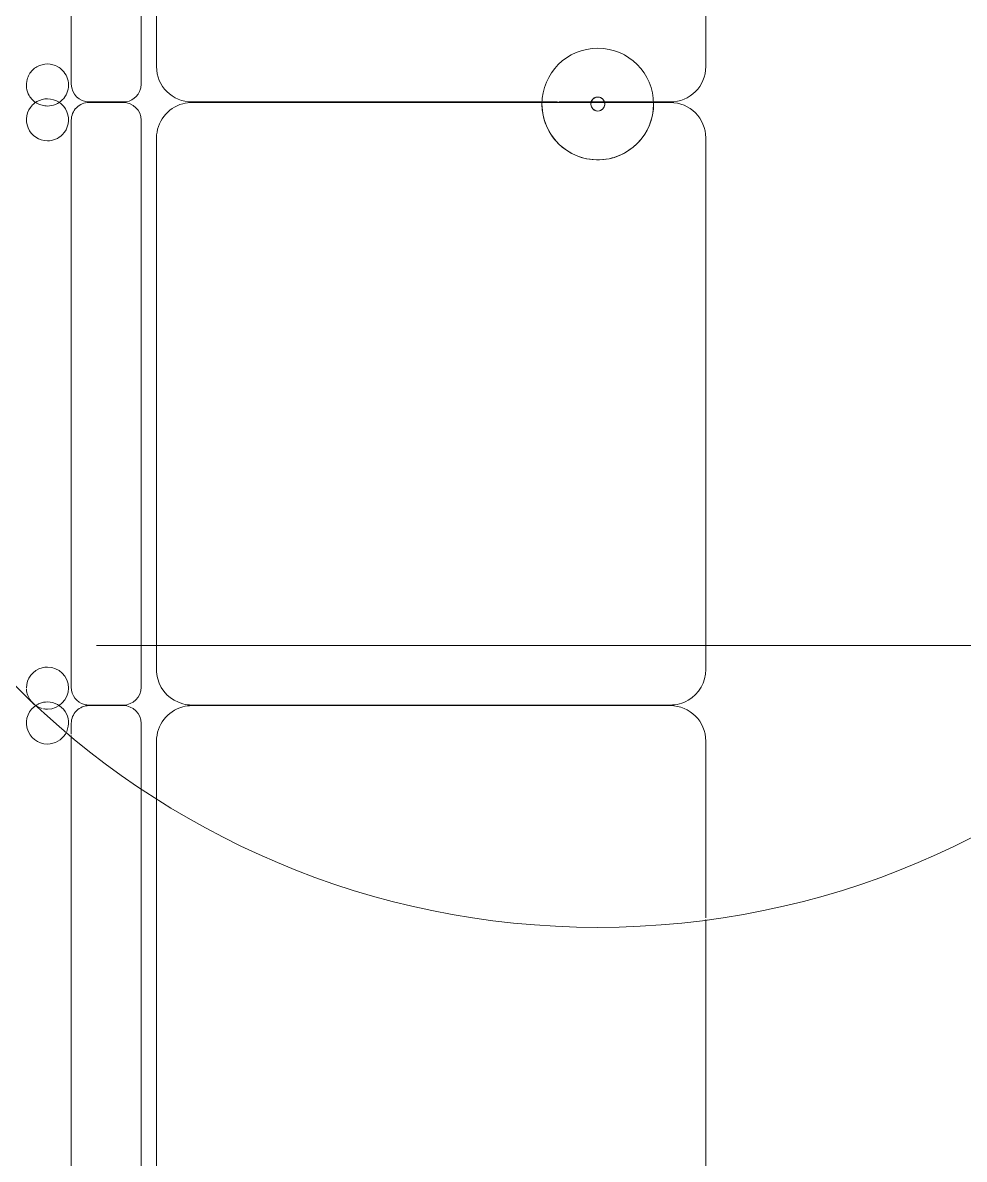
# Model space of a CAD drawing. Header units: millimetres. Extents: x 81609 to 272668, y -8553 to 29000.
# Drawn here: x 105018 to 105693, y 16632 to 17446 of the extents above; entities that cross this region are included whole.
import ezdxf

# ---------------------------------------------------------------- set-up
doc = ezdxf.new("R2010")
doc.units = ezdxf.units.MM
doc.linetypes.add('Осевая', pattern=[3175, 635, -476.25, 1587.5, -476.25])
doc.layers.add('I-FURN-1', color=7, linetype='Continuous', lineweight=9, true_color=0xf0f0f0)
doc.layers.add('Оси-2', color=7, linetype='Осевая', lineweight=9)

# ---------------------------------------------------------------- blocks, each defined once
blk = doc.blocks.new('Стул Breuer - 1_188-V114-План размещения напольных электротехнических лючков и розеток 2 этажа в осях 23-33')
at = {"layer": 'I-FURN-1'}
for p, q in [((190.5, 241.3), (-190.5, 241.3)), ((-215.9, 215.9), (-215.9, -127)), ((215.9, 203.7), (215.9, 215.9)), ((215.9, 168.59), (215.9, 203.7)), ((215.9, 159.46), (215.9, 168.59)), ((215.9, 136.06), (215.9, 159.46)), ((215.9, 124.08), (215.9, 134.99)), ((215.9, -127), (215.9, 124.08)), ((-190.5, -152.4), (190.5, -152.4)), ((203.2, -163.48), (-203.2, -163.48)), ((-215.9, -176.18), (-215.9, -200.78)), ((215.9, -200.78), (215.9, -176.18)), ((-203.2, -213.48), (203.2, -213.48))]:
    blk.add_line(p, q, dxfattribs=at)
for centre, radius, start, end in [((-190.5, 215.9), 25.4, 120, 180), ((-190.5, 215.9), 25.4, 90, 120), ((190.5, 215.9), 25.4, 0, 90), ((-190.5, -127), 25.4, 180, 270), ((190.5, -127), 25.4, 270, 360), ((-203.2, -176.18), 12.7, 90, 180), ((203.2, -176.18), 12.7, 75, 90), ((203.2, -176.18), 12.7, 360, 75), ((-203.2, -200.78), 12.7, 180, 225), ((203.2, -200.78), 12.7, 270, 360), ((-203.2, -200.78), 12.7, 225, 270), ((-203.48, -230.58), 15.07, 360, 161.47482), ((203.73, -230.58), 15.07, 90, 135), ((203.73, -230.58), 15.07, 45, 90), ((-203.48, -230.58), 15.07, 165, 180), ((203.73, -230.58), 15.07, 150, 180), ((203.73, -230.58), 15.07, 135, 150), ((203.73, -230.58), 15.07, 360, 45), ((-203.48, -230.58), 15.07, 180, 188.30833), ((-203.48, -230.58), 15.07, 188.30833, 261.69167), ((-203.48, -230.58), 15.07, 270, 360), ((203.73, -230.58), 15.07, 180, 210), ((203.73, -230.58), 15.07, 330, 345), ((203.73, -230.58), 15.07, 345, 360), ((203.73, -230.58), 15.07, 210, 240), ((203.73, -230.58), 15.07, 240, 255), ((203.73, -230.58), 15.07, 255, 300), ((203.73, -230.58), 15.07, 300, 330), ((-203.48, -230.58), 15.07, 261.69167, 270)]:
    blk.add_arc(centre, radius, start, end, dxfattribs=at)
blk = doc.blocks.new('Стул Breuer - 1_188-V115-План размещения напольных электротехнических лючков и розеток 2 этажа в осях 23-33')
at = {"layer": 'I-FURN-1'}
for p, q in [((190.5, 241.3), (-190.5, 241.3)), ((-215.9, 215.9), (-215.9, 203.74)), ((215.9, -127), (215.9, 215.9)), ((-215.9, 203.74), (-215.9, 168.61)), ((-215.9, 168.61), (-215.9, 159.04)), ((-215.9, 159.04), (-215.9, 124.04)), ((-215.9, 124.04), (-215.9, -127)), ((-190.5, -152.4), (190.5, -152.4)), ((203.2, -163.48), (-203.2, -163.48)), ((-215.9, -176.18), (-215.9, -200.78)), ((215.9, -200.78), (215.9, -176.18)), ((-203.2, -213.48), (203.2, -213.48))]:
    blk.add_line(p, q, dxfattribs=at)
for centre, radius, start, end in [((-190.5, 215.9), 25.4, 90, 180), ((190.5, 215.9), 25.4, 30, 90), ((190.5, 215.9), 25.4, 0, 30), ((-190.5, -127), 25.4, 180, 195), ((190.5, -127), 25.4, 345, 360), ((-190.5, -127), 25.4, 195, 270), ((190.5, -127), 25.4, 285, 345), ((190.5, -127), 25.4, 270, 285), ((-203.2, -176.18), 12.7, 90, 180), ((203.2, -176.18), 12.7, 360, 90), ((-203.2, -200.78), 12.7, 180, 270), ((203.2, -200.78), 12.7, 345.20003, 360), ((203.2, -200.78), 12.7, 270, 345), ((-203.48, -230.58), 15.07, 45, 180), ((203.73, -230.58), 15.07, 360, 180), ((-203.48, -230.58), 15.07, 360, 45), ((-203.48, -230.58), 15.07, 180, 210), ((-203.48, -230.58), 15.07, 225, 360), ((203.73, -230.58), 15.07, 180, 194.64263), ((203.73, -230.58), 15.07, 195, 270), ((203.73, -230.58), 15.07, 290.69823, 339.30177), ((203.73, -230.58), 15.07, 339.30177, 345), ((203.73, -230.58), 15.07, 348.9126, 360), ((-203.48, -230.58), 15.07, 210, 225), ((203.73, -230.58), 15.07, 272.83839, 290.69823)]:
    blk.add_arc(centre, radius, start, end, dxfattribs=at)
blk = doc.blocks.new('Стул Breuer - 1_188-V116-План размещения напольных электротехнических лючков и розеток 2 этажа в осях 23-33')
at = {"layer": 'I-FURN-1'}
for p, q in [((-63.96, 241.3), (-190.5, 241.3)), ((190.5, 241.3), (-62.55, 241.3)), ((-215.9, 215.9), (-215.9, -127)), ((215.9, -127), (215.9, 215.9)), ((-190.5, -152.4), (-149.21, -152.4)), ((-149.21, -152.4), (190.5, -152.4)), ((-156.96, -163.48), (-203.2, -163.48)), ((203.2, -163.48), (-156.96, -163.48)), ((-215.9, -176.18), (-215.9, -200.78)), ((215.9, -200.78), (215.9, -176.18)), ((-203.2, -213.48), (-195.34, -213.48)), ((-194.39, -213.48), (203.2, -213.48))]:
    blk.add_line(p, q, dxfattribs=at)
for centre, radius, start, end in [((-190.5, 215.9), 25.4, 90, 180), ((190.5, 215.9), 25.4, 0, 90), ((-190.5, -127), 25.4, 180, 195), ((190.5, -127), 25.4, 270, 360), ((-190.5, -127), 25.4, 195, 270), ((-203.2, -176.18), 12.7, 90, 180), ((203.2, -176.18), 12.7, 360, 90), ((-203.2, -200.78), 12.7, 180, 270), ((203.2, -200.78), 12.7, 270, 360), ((-203.48, -230.58), 15.07, 66.51015, 180), ((-203.48, -230.58), 15.07, 360, 60), ((203.73, -230.58), 15.07, 360, 180), ((-203.48, -230.58), 15.07, 180, 201.8023), ((-203.48, -230.58), 15.07, 210, 360), ((203.73, -230.58), 15.07, 180, 360), ((-203.48, -230.58), 15.07, 203.05915, 209.33287)]:
    blk.add_arc(centre, radius, start, end, dxfattribs=at)
blk = doc.blocks.new('Баффл акустический подвесной - 1180мм-V193-План размещения напольных электротехнических лючков и розеток 2 этажа в осях 23-33')
at = {"layer": 'I-FURN-1'}
for radius, start, end in [(590, 360, 180), (590, 0, 180), (40, 0, 180), (40, 360, 180), (590, 180, 360), (40, 180, 285), (40, 180, 360), (5, 360, 180), (5, 165, 180), (5, 180, 360), (5, 180, 300), (5, 150, 165), (5, 120, 150), (5, 60, 120), (5, 45, 60), (5, 30, 45), (5, 15, 30), (5, 0, 15), (40, 285.83736, 360), (590, 180, 360), (5, 300, 315), (5, 315, 330), (5, 330, 360), (40, 285, 285.83736)]:
    blk.add_arc((0, 0), radius, start, end, dxfattribs=at)

msp = doc.modelspace()

# ---------------------------------------------------------------- linework, layer by layer
at = {"layer": 'Оси-2'}
msp.add_line((84909.32, 17000), (122760, 17000), dxfattribs=at)

# ---------------------------------------------------------------- block references
at = {"layer": 'I-FURN-1'}
msp.add_blockref('Баффл акустический подвесной - 1180мм-V193-План размещения напольных электротехнических лючков и розеток 2 этажа в осях 23-33', (105430, 17388), dxfattribs=at)
at = {"layer": 'I-FURN-1', "rotation": 269.9999999999994}
for name, p in [('Стул Breuer - 1_188-V114-План размещения напольных электротехнических лючков и розеток 2 этажа в осях 23-33', (105266.11, 17605.36)), ('Стул Breuer - 1_188-V115-План размещения напольных электротехнических лючков и розеток 2 этажа в осях 23-33', (105266.11, 17173.21)), ('Стул Breuer - 1_188-V116-План размещения напольных электротехнических лючков и розеток 2 этажа в осях 23-33', (105266.11, 16740.99))]:
    msp.add_blockref(name, p, dxfattribs=at)

doc.saveas('drawing.dxf')
